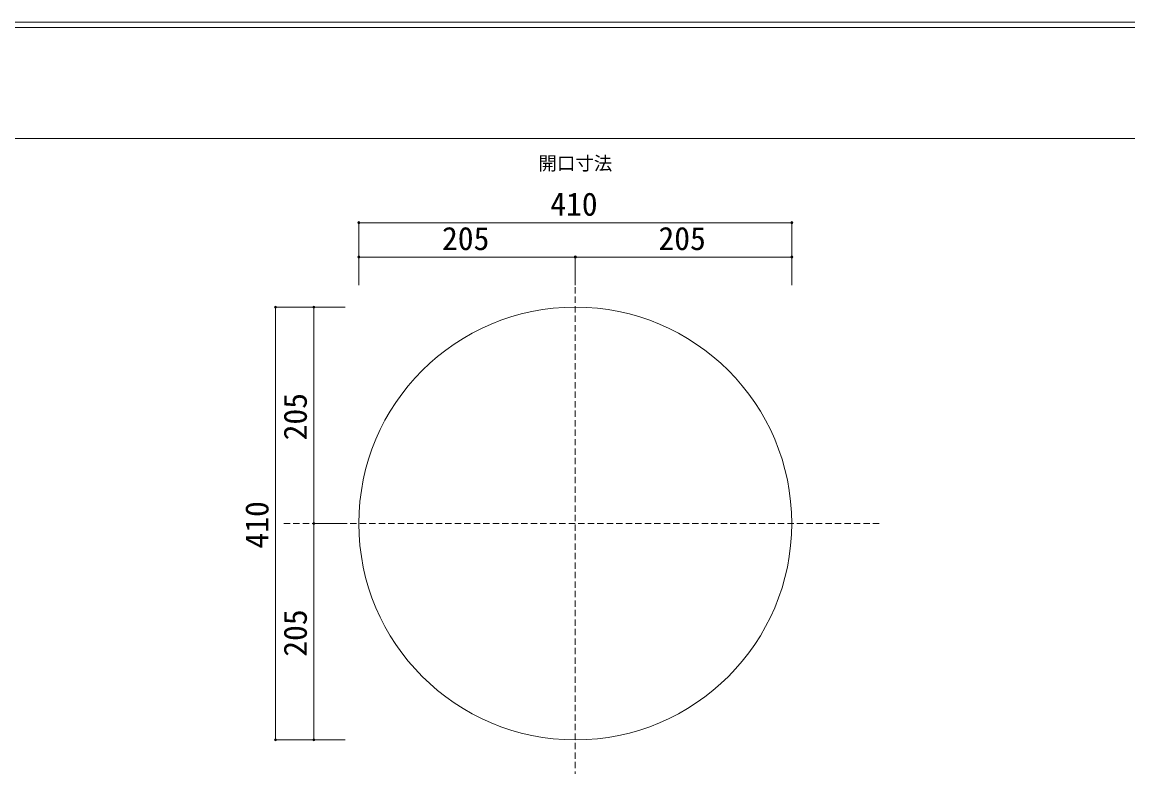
# Model space of a CAD drawing. Units: millimetres, scale not verified. Extents: x -1002 to 1002, y -687 to 676.
# Drawn here: x -52 to 1002, y -72 to 640 of the extents above; entities that cross this region are included whole.
import ezdxf
from ezdxf.enums import TextEntityAlignment as Align

# ---------------------------------------------------------------- set-up
doc = ezdxf.new("R2010")
doc.units = ezdxf.units.MM
doc.header["$LTSCALE"] = 5
doc.header["$PDMODE"] = 32
doc.header["$PDSIZE"] = 2
doc.linetypes.add('DASHED1', pattern=[1.8, 1.2, -0.6])
doc.layers.add('F-0', color=7, linetype='Continuous', lineweight=15)
doc.styles.add('ＭＳ ゴシック', font='')
doc.styles.get('ＭＳ ゴシック').set_extended_font_data('MS Gothic')

msp = doc.modelspace()

# ---------------------------------------------------------------- linework, layer by layer
at = {"layer": 'F-0'}
for p, q in [((1002.034, 640.036), (-1002.086, 640.036)), ((1002.034, 635.036), (-1002.086, 635.036)), ((1002.034, 530.036), (-1002.086, 530.036)), ((267.197, 450.146), (677.197, 450.146)), ((267.197, 450.146), (267.197, 390.966)), ((677.197, 450.146), (677.197, 390.966)), ((267.197, 417.605), (472.197, 417.605)), ((267.197, 417.605), (267.197, 390.966)), ((472.197, 417.605), (472.197, 390.966)), ((472.197, 417.605), (677.197, 417.605)), ((677.197, 417.605), (677.197, 390.966)), ((188.218, 370.169), (188.218, -39.831)), ((188.218, 370.169), (254.132, 370.169)), ((224.533, 165.169), (224.533, 370.169)), ((224.533, 370.169), (254.132, 370.169)), ((224.533, -39.831), (224.533, 165.169)), ((224.533, 165.169), (254.132, 165.169)), ((188.218, -39.831), (254.132, -39.831)), ((224.533, -39.831), (254.132, -39.831))]:
    msp.add_line(p, q, dxfattribs=at)
at = {"layer": 'F-0', "linetype": 'DASHED1'}
for p, q in [((472.197, 398.199), (472.197, -71.951)), ((196.019, 165.169), (762.688, 165.169))]:
    msp.add_line(p, q, dxfattribs=at)
at = {"layer": 'F-0'}
msp.add_circle((472.197, 165.169), 205, dxfattribs=at)
for p in [(267.197, 450.146), (677.197, 450.146), (267.197, 417.605), (472.197, 417.605), (677.197, 417.605), (188.218, 370.169), (224.533, 370.169), (224.533, 165.169), (188.218, -39.831), (224.533, -39.831)]:
    msp.add_point(p, dxfattribs=at)

# ---------------------------------------------------------------- texts
at = {"layer": 'F-0', "style": 'ＭＳ ゴシック'}
for s, height, p in [('開口寸法', 12.83, (437.206, 496.097)), ('410', 21.99, (448.447, 450.146)), ('205', 21.99, (345.947, 417.605)), ('205', 21.99, (550.947, 417.605))]:
    msp.add_text(s, height=height, dxfattribs=at).set_placement(p, align=Align.BOTTOM_LEFT)
for s, p in [('205', (224.533, 243.919)), ('410', (188.218, 141.419)), ('205', (224.533, 38.919))]:
    msp.add_text(s, height=21.99, rotation=90, dxfattribs=at).set_placement(p, align=Align.BOTTOM_LEFT)

doc.saveas('drawing.dxf')
